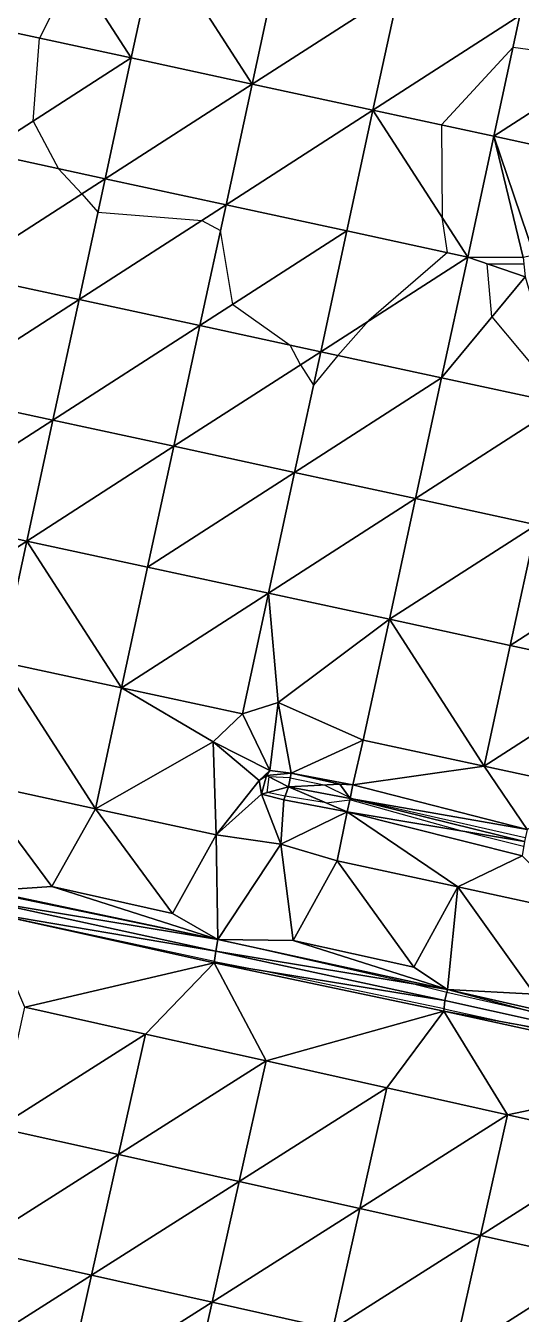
# Model space of a CAD drawing. Extents: x 452550 to 453808, y 451368 to 453069.
# Drawn here: x 453267 to 453307, y 452665.6 to 452769.9 of the extents above; entities that cross this region are included whole.
import ezdxf

# ---------------------------------------------------------------- set-up
doc = ezdxf.new("R2010")
doc.units = 0
doc.header["$LTSCALE"] = 0.35
doc.header["$MEASUREMENT"] = 0
doc.linetypes.add('DASHED', pattern=[5442.857143, 3628.571429, -1814.285714])
doc.layers.add('Default', color=42, linetype='Continuous', lineweight=25)
doc.layers.add('FPS_Contours-Minor', color=40, linetype='DASHED', lineweight=25)

msp = doc.modelspace()

# ---------------------------------------------------------------- linework, layer by layer
at = {"layer": 'Default', "color": 8, "linetype": 'Continuous', "lineweight": 25}
for points in [[(453265.71, 452769.39, 14.01), (453255.94, 452771.51, 14.01), (453267.82, 452779.17, 14.01)], [(453265.71, 452769.39, 14.01), (453267.82, 452779.17, 14.01), (453275.49, 452767.28, 13.98)], [(453275.49, 452767.28, 13.98), (453267.82, 452779.17, 14.01), (453277.6, 452777.06, 13.98)], [(453316.69, 452768.61, 14), (453306.92, 452770.72, 14), (453318.81, 452778.38, 13.99)], [(453275.49, 452767.28, 13.98), (453277.6, 452777.06, 13.98), (453285.26, 452765.17, 13.99)], [(453285.26, 452765.17, 13.99), (453277.6, 452777.06, 13.98), (453287.37, 452774.95, 14)], [(453285.26, 452765.17, 13.99), (453287.37, 452774.95, 14), (453297.15, 452772.83, 13.99)], [(453295.03, 452763.06, 13.98), (453285.26, 452765.17, 13.99), (453297.15, 452772.83, 13.99)], [(453295.03, 452763.06, 13.98), (453297.15, 452772.83, 13.99), (453306.92, 452770.72, 14)], [(453304.81, 452760.95, 14.01), (453295.03, 452763.06, 13.98), (453306.92, 452770.72, 14)], [(453304.81, 452760.95, 14.01), (453306.92, 452770.72, 14), (453316.69, 452768.61, 14)], [(453263.6, 452759.62, 14.01), (453265.71, 452769.39, 14.01), (453275.49, 452767.28, 13.98)], [(453314.58, 452758.83, 13.99), (453304.81, 452760.95, 14.01), (453316.69, 452768.61, 14)], [(453273.37, 452757.51, 13.99), (453263.6, 452759.62, 14.01), (453275.49, 452767.28, 13.98)], [(453273.37, 452757.51, 13.99), (453275.49, 452767.28, 13.98), (453285.26, 452765.17, 13.99)], [(453283.15, 452755.4, 14), (453273.37, 452757.51, 13.99), (453285.26, 452765.17, 13.99)], [(453283.15, 452755.4, 14), (453285.26, 452765.17, 13.99), (453295.03, 452763.06, 13.98)], [(453292.92, 452753.28, 13.97), (453283.15, 452755.4, 14), (453295.03, 452763.06, 13.98)], [(453292.92, 452753.28, 13.97), (453295.03, 452763.06, 13.98), (453302.7, 452751.17, 14.01)], [(453302.7, 452751.17, 14.01), (453295.03, 452763.06, 13.98), (453304.81, 452760.95, 14.01)], [(453302.7, 452751.17, 14.01), (453304.81, 452760.95, 14.01), (453307.19, 452751.13, 14.01)], [(453304.81, 452760.95, 14.01), (453314.58, 452758.83, 13.99), (453308.07, 452751.31, 14)], [(453304.81, 452760.95, 14.01), (453308.07, 452751.31, 14), (453307.19, 452751.13, 14.01)], [(453261.49, 452749.85, 14.03), (453263.6, 452759.62, 14.01), (453273.37, 452757.51, 13.99)], [(453271.26, 452747.73, 14.01), (453261.49, 452749.85, 14.03), (453273.37, 452757.51, 13.99)], [(453271.26, 452747.73, 14.01), (453273.37, 452757.51, 13.99), (453283.15, 452755.4, 14)], [(453281.04, 452745.62, 14.01), (453271.26, 452747.73, 14.01), (453283.15, 452755.4, 14)], [(453281.04, 452745.62, 14.01), (453283.15, 452755.4, 14), (453292.92, 452753.28, 13.97)], [(453290.81, 452743.51, 14), (453281.04, 452745.62, 14.01), (453292.92, 452753.28, 13.97)], [(453290.81, 452743.51, 14), (453292.92, 452753.28, 13.97), (453302.7, 452751.17, 14.01)], [(453300.58, 452741.4, 14.02), (453290.81, 452743.51, 14), (453302.7, 452751.17, 14.01)], [(453300.58, 452741.4, 14.02), (453302.7, 452751.17, 14.01), (453307.35, 452749.57, 13.99)], [(453302.7, 452751.17, 14.01), (453307.19, 452751.13, 14.01), (453307.35, 452749.57, 13.99)], [(453259.37, 452740.07, 14.04), (453261.49, 452749.85, 14.03), (453271.26, 452747.73, 14.01)], [(453310.36, 452739.29, 14), (453300.58, 452741.4, 14.02), (453307.35, 452749.57, 13.99)], [(453269.15, 452737.96, 14.02), (453259.37, 452740.07, 14.04), (453271.26, 452747.73, 14.01)], [(453269.15, 452737.96, 14.02), (453271.26, 452747.73, 14.01), (453281.04, 452745.62, 14.01)], [(453278.92, 452735.85, 14.02), (453269.15, 452737.96, 14.02), (453281.04, 452745.62, 14.01)], [(453278.92, 452735.85, 14.02), (453281.04, 452745.62, 14.01), (453290.81, 452743.51, 14)], [(453288.7, 452733.74, 14.01), (453278.92, 452735.85, 14.02), (453290.81, 452743.51, 14)], [(453288.7, 452733.74, 14.01), (453290.81, 452743.51, 14), (453300.58, 452741.4, 14.02)], [(453298.47, 452731.62, 14.04), (453288.7, 452733.74, 14.01), (453300.58, 452741.4, 14.02)], [(453298.47, 452731.62, 14.04), (453300.58, 452741.4, 14.02), (453310.36, 452739.29, 14)], [(453257.26, 452730.3, 14.02), (453259.37, 452740.07, 14.04), (453269.15, 452737.96, 14.02)], [(453308.25, 452729.51, 14.01), (453298.47, 452731.62, 14.04), (453310.36, 452739.29, 14)], [(453267.04, 452728.18, 14.01), (453257.26, 452730.3, 14.02), (453269.15, 452737.96, 14.02)], [(453267.04, 452728.18, 14.01), (453269.15, 452737.96, 14.02), (453278.92, 452735.85, 14.02)], [(453276.81, 452726.07, 14.02), (453267.04, 452728.18, 14.01), (453278.92, 452735.85, 14.02)], [(453276.81, 452726.07, 14.02), (453278.92, 452735.85, 14.02), (453288.7, 452733.74, 14.01)], [(453286.59, 452723.96, 14.02), (453276.81, 452726.07, 14.02), (453288.7, 452733.74, 14.01)], [(453286.59, 452723.96, 14.02), (453288.7, 452733.74, 14.01), (453298.47, 452731.62, 14.04)], [(453296.36, 452721.85, 14.02), (453286.59, 452723.96, 14.02), (453298.47, 452731.62, 14.04)], [(453296.36, 452721.85, 14.02), (453298.47, 452731.62, 14.04), (453308.25, 452729.51, 14.01)], [(453255.15, 452720.52, 14.11), (453257.26, 452730.3, 14.02), (453267.04, 452728.18, 14.01)], [(453306.14, 452719.74, 14.01), (453296.36, 452721.85, 14.02), (453308.25, 452729.51, 14.01)], [(453306.14, 452719.74, 14.01), (453308.25, 452729.51, 14.01), (453318.02, 452727.4, 14.02)], [(453264.93, 452718.41, 14.14), (453255.15, 452720.52, 14.11), (453267.04, 452728.18, 14.01)], [(453264.93, 452718.41, 14.14), (453267.04, 452728.18, 14.01), (453274.7, 452716.3, 14.13)], [(453274.7, 452716.3, 14.13), (453267.04, 452728.18, 14.01), (453276.81, 452726.07, 14.02)], [(453315.91, 452717.63, 14.02), (453306.14, 452719.74, 14.01), (453318.02, 452727.4, 14.02)], [(453274.7, 452716.3, 14.13), (453276.81, 452726.07, 14.02), (453286.59, 452723.96, 14.02)], [(453284.47, 452714.19, 14.15), (453274.7, 452716.3, 14.13), (453286.59, 452723.96, 14.02)], [(453284.47, 452714.19, 14.15), (453286.59, 452723.96, 14.02), (453287.38, 452715.11, 14.09)], [(453286.59, 452723.96, 14.02), (453296.36, 452721.85, 14.02), (453287.38, 452715.11, 14.09)], [(453296.36, 452721.85, 14.02), (453294.25, 452712.07, 14.14), (453287.38, 452715.11, 14.09)], [(453294.25, 452712.07, 14.14), (453296.36, 452721.85, 14.02), (453304.02, 452709.96, 14.12)], [(453304.02, 452709.96, 14.12), (453296.36, 452721.85, 14.02), (453306.14, 452719.74, 14.01)], [(453304.02, 452709.96, 14.12), (453306.14, 452719.74, 14.01), (453315.91, 452717.63, 14.02)], [(453262.81, 452708.64, 14.12), (453264.93, 452718.41, 14.14), (453272.59, 452706.52, 14.12)], [(453272.59, 452706.52, 14.12), (453264.93, 452718.41, 14.14), (453274.7, 452716.3, 14.13)], [(453313.8, 452707.85, 14.1), (453304.02, 452709.96, 14.12), (453315.91, 452717.63, 14.02)], [(453272.59, 452706.52, 14.12), (453274.7, 452716.3, 14.13), (453282.1, 452711.93, 14.16)], [(453274.7, 452716.3, 14.13), (453284.47, 452714.19, 14.15), (453282.1, 452711.93, 14.16)], [(453286.68, 452709.61, 14.1), (453284.47, 452714.19, 14.15), (453287.38, 452715.11, 14.09)], [(453286.68, 452709.61, 14.1), (453287.38, 452715.11, 14.09), (453288.42, 452709.41, 14.06)], [(453287.38, 452715.11, 14.09), (453294.25, 452712.07, 14.14), (453288.42, 452709.41, 14.06)], [(453284.47, 452714.19, 14.15), (453286.68, 452709.61, 14.1), (453282.1, 452711.93, 14.16)], [(453282.36, 452704.41, 14.12), (453272.59, 452706.52, 14.12), (453282.1, 452711.93, 14.16)], [(453282.1, 452711.93, 14.16), (453286.68, 452709.61, 14.1), (453285.84, 452708.8, 14.02)], [(453282.36, 452704.41, 14.12), (453282.1, 452711.93, 14.16), (453285.84, 452708.8, 14.02)], [(453288.42, 452709.41, 14.06), (453294.25, 452712.07, 14.14), (453293.4, 452708.45, 14.07)], [(453294.25, 452712.07, 14.14), (453304.02, 452709.96, 14.12), (453293.4, 452708.45, 14.07)], [(453285.84, 452708.8, 14.02), (453286.68, 452709.61, 14.1), (453286.41, 452709.21, 14.02)], [(453286.41, 452709.21, 14.02), (453286.68, 452709.61, 14.1), (453288.42, 452709.41, 14.06)], [(453288.19, 452708.29, 13.9), (453286.41, 452709.21, 14.02), (453288.42, 452709.41, 14.06)], [(453292.36, 452708.51, 14.05), (453288.19, 452708.29, 13.9), (453288.42, 452709.41, 14.06)], [(453292.36, 452708.51, 14.05), (453288.42, 452709.41, 14.06), (453293.4, 452708.45, 14.07)], [(453293.4, 452708.45, 14.07), (453304.02, 452709.96, 14.12), (453307.5, 452704.85, 14.07)], [(453304.02, 452709.96, 14.12), (453313.8, 452707.85, 14.1), (453307.5, 452704.85, 14.07)], [(453262.81, 452708.64, 14.12), (453269.05, 452700.23, 14.07), (453263.85, 452699.87, 14.01)], [(453269.05, 452700.23, 14.07), (453262.81, 452708.64, 14.12), (453272.59, 452706.52, 14.12)], [(453286.01, 452707.71, 14.03), (453282.36, 452704.41, 14.12), (453285.84, 452708.8, 14.02)], [(453286.01, 452707.71, 14.03), (453285.84, 452708.8, 14.02), (453286.41, 452709.21, 14.02)], [(453288.19, 452708.29, 13.9), (453286.01, 452707.71, 14.03), (453286.41, 452709.21, 14.02)], [(453288.19, 452708.29, 13.9), (453287.83, 452707.24, 14.04), (453286.01, 452707.71, 14.03)], [(453292.96, 452706.28, 14.06), (453287.83, 452707.24, 14.04), (453288.19, 452708.29, 13.9)], [(453292.36, 452708.51, 14.05), (453293.18, 452707.34, 13.99), (453288.19, 452708.29, 13.9)], [(453293.18, 452707.34, 13.99), (453292.96, 452706.28, 14.06), (453288.19, 452708.29, 13.9)], [(453293.18, 452707.34, 13.99), (453292.36, 452708.51, 14.05), (453293.4, 452708.45, 14.07)], [(453293.18, 452707.34, 13.99), (453293.4, 452708.45, 14.07), (453307.5, 452704.85, 14.07)], [(453287.59, 452703.66, 14.1), (453282.36, 452704.41, 14.12), (453286.01, 452707.71, 14.03)], [(453287.83, 452707.24, 14.04), (453287.59, 452703.66, 14.1), (453286.01, 452707.71, 14.03)], [(453292.96, 452706.28, 14.06), (453287.59, 452703.66, 14.1), (453287.83, 452707.24, 14.04)], [(453292.96, 452706.28, 14.06), (453293.18, 452707.34, 13.99), (453307.28, 452703.86, 13.97)], [(453307.5, 452704.85, 14.07), (453307.28, 452703.86, 13.97), (453293.18, 452707.34, 13.99)], [(453278.81, 452698.05, 14.04), (453269.05, 452700.23, 14.07), (453272.59, 452706.52, 14.12)], [(453278.81, 452698.05, 14.04), (453272.59, 452706.52, 14.12), (453282.36, 452704.41, 14.12)], [(453292.14, 452702.3, 14.09), (453287.59, 452703.66, 14.1), (453292.96, 452706.28, 14.06)], [(453301.91, 452700.19, 14.11), (453292.14, 452702.3, 14.09), (453292.96, 452706.28, 14.06)], [(453307.1, 452702.7, 14.06), (453301.91, 452700.19, 14.11), (453292.96, 452706.28, 14.06)], [(453307.28, 452703.86, 13.97), (453307.1, 452702.7, 14.06), (453292.96, 452706.28, 14.06)], [(453278.81, 452698.05, 14.04), (453282.36, 452704.41, 14.12), (453282.5, 452695.95, 14)], [(453282.36, 452704.41, 14.12), (453287.59, 452703.66, 14.1), (453282.5, 452695.95, 14)], [(453287.59, 452703.66, 14.1), (453288.57, 452695.87, 14.02), (453282.5, 452695.95, 14)], [(453292.14, 452702.3, 14.09), (453288.57, 452695.87, 14.02), (453287.59, 452703.66, 14.1)], [(453298.33, 452693.69, 14), (453288.57, 452695.87, 14.02), (453292.14, 452702.3, 14.09)], [(453298.33, 452693.69, 14), (453292.14, 452702.3, 14.09), (453301.91, 452700.19, 14.11)], [(453311.69, 452698.08, 14.11), (453301.91, 452700.19, 14.11), (453307.1, 452702.7, 14.06)], [(453282.5, 452695.95, 14), (453263.7, 452699.04, 13.91), (453263.85, 452699.87, 14.01)], [(453269.05, 452700.23, 14.07), (453282.5, 452695.95, 14), (453263.85, 452699.87, 14.01)], [(453269.05, 452700.23, 14.07), (453278.81, 452698.05, 14.04), (453282.5, 452695.95, 14)], [(453298.33, 452693.69, 14), (453301.91, 452700.19, 14.11), (453301.06, 452691.88, 14.02)], [(453301.91, 452700.19, 14.11), (453308.09, 452691.51, 14.06), (453301.06, 452691.88, 14.02)], [(453308.09, 452691.51, 14.06), (453301.91, 452700.19, 14.11), (453311.69, 452698.08, 14.11)], [(453263.56, 452698.18, 14), (453263.7, 452699.04, 13.91), (453282.33, 452695, 13.88)], [(453282.5, 452695.95, 14), (453282.33, 452695, 13.88), (453263.7, 452699.04, 13.91)], [(453263.56, 452698.18, 14), (453282.33, 452695, 13.88), (453282.2, 452694.05, 14.01)], [(453266.87, 452690.47, 14.07), (453263.56, 452698.18, 14), (453282.2, 452694.05, 14.01)], [(453301.06, 452691.88, 14.02), (453282.33, 452695, 13.88), (453282.5, 452695.95, 14)], [(453288.57, 452695.87, 14.02), (453301.06, 452691.88, 14.02), (453282.5, 452695.95, 14)], [(453288.57, 452695.87, 14.02), (453298.33, 452693.69, 14), (453301.06, 452691.88, 14.02)], [(453282.2, 452694.05, 14.01), (453282.33, 452695, 13.88), (453300.85, 452691, 13.94)], [(453301.06, 452691.88, 14.02), (453300.85, 452691, 13.94), (453282.33, 452695, 13.88)], [(453282.2, 452694.05, 14.01), (453276.63, 452688.29, 14.04), (453266.87, 452690.47, 14.07)], [(453286.39, 452686.11, 14.05), (453276.63, 452688.29, 14.04), (453282.2, 452694.05, 14.01)], [(453286.39, 452686.11, 14.05), (453282.2, 452694.05, 14.01), (453300.78, 452690.13, 14.02)], [(453282.2, 452694.05, 14.01), (453300.85, 452691, 13.94), (453300.78, 452690.13, 14.02)], [(453323.02, 452686.09, 13.95), (453300.85, 452691, 13.94), (453301.06, 452691.88, 14.02)], [(453323.23, 452686.86, 14.03), (453323.02, 452686.09, 13.95), (453301.06, 452691.88, 14.02)], [(453308.09, 452691.51, 14.06), (453323.23, 452686.86, 14.03), (453301.06, 452691.88, 14.02)], [(453264.69, 452680.71, 14.03), (453266.87, 452690.47, 14.07), (453276.63, 452688.29, 14.04)], [(453300.78, 452690.13, 14.02), (453300.85, 452691, 13.94), (453323.02, 452686.09, 13.95)], [(453300.78, 452690.13, 14.02), (453296.15, 452683.93, 14.06), (453286.39, 452686.11, 14.05)], [(453305.91, 452681.75, 14.07), (453296.15, 452683.93, 14.06), (453300.78, 452690.13, 14.02)], [(453300.78, 452690.13, 14.02), (453323.02, 452686.09, 13.95), (453322.96, 452685.32, 14.03)], [(453305.91, 452681.75, 14.07), (453300.78, 452690.13, 14.02), (453322.96, 452685.32, 14.03)], [(453274.45, 452678.53, 14.03), (453264.69, 452680.71, 14.03), (453276.63, 452688.29, 14.04)], [(453274.45, 452678.53, 14.03), (453276.63, 452688.29, 14.04), (453286.39, 452686.11, 14.05)], [(453284.21, 452676.35, 14.05), (453274.45, 452678.53, 14.03), (453286.39, 452686.11, 14.05)], [(453284.21, 452676.35, 14.05), (453286.39, 452686.11, 14.05), (453296.15, 452683.93, 14.06)], [(453322.96, 452685.32, 14.03), (453315.67, 452679.58, 14.08), (453305.91, 452681.75, 14.07)], [(453293.97, 452674.17, 14.07), (453284.21, 452676.35, 14.05), (453296.15, 452683.93, 14.06)], [(453293.97, 452674.17, 14.07), (453296.15, 452683.93, 14.06), (453305.91, 452681.75, 14.07)], [(453303.73, 452671.99, 14.08), (453293.97, 452674.17, 14.07), (453305.91, 452681.75, 14.07)], [(453303.73, 452671.99, 14.08), (453305.91, 452681.75, 14.07), (453315.67, 452679.58, 14.08)], [(453262.51, 452670.95, 14.02), (453264.69, 452680.71, 14.03), (453274.45, 452678.53, 14.03)], [(453313.49, 452669.82, 14.09), (453303.73, 452671.99, 14.08), (453315.67, 452679.58, 14.08)], [(453272.27, 452668.77, 14.03), (453262.51, 452670.95, 14.02), (453274.45, 452678.53, 14.03)], [(453272.27, 452668.77, 14.03), (453274.45, 452678.53, 14.03), (453284.21, 452676.35, 14.05)], [(453282.03, 452666.59, 14.04), (453272.27, 452668.77, 14.03), (453284.21, 452676.35, 14.05)], [(453282.03, 452666.59, 14.04), (453284.21, 452676.35, 14.05), (453293.97, 452674.17, 14.07)], [(453291.79, 452664.41, 14.06), (453282.03, 452666.59, 14.04), (453293.97, 452674.17, 14.07)], [(453291.79, 452664.41, 14.06), (453293.97, 452674.17, 14.07), (453303.73, 452671.99, 14.08)], [(453301.55, 452662.23, 14.06), (453291.79, 452664.41, 14.06), (453303.73, 452671.99, 14.08)], [(453301.55, 452662.23, 14.06), (453303.73, 452671.99, 14.08), (453313.49, 452669.82, 14.09)], [(453260.33, 452661.19, 14.04), (453262.51, 452670.95, 14.02), (453272.27, 452668.77, 14.03)], [(453311.31, 452660.06, 14.06), (453301.55, 452662.23, 14.06), (453313.49, 452669.82, 14.09)], [(453270.09, 452659.01, 14.04), (453260.33, 452661.19, 14.04), (453272.27, 452668.77, 14.03)], [(453270.09, 452659.01, 14.04), (453272.27, 452668.77, 14.03), (453282.03, 452666.59, 14.04)], [(453279.85, 452656.83, 14.05), (453270.09, 452659.01, 14.04), (453282.03, 452666.59, 14.04)], [(453279.85, 452656.83, 14.05), (453282.03, 452666.59, 14.04), (453291.79, 452664.41, 14.06)]]:
    msp.add_3dface(points, dxfattribs=at)
at = {"layer": 'FPS_Contours-Minor', "color": 12, "linetype": 'Continuous', "lineweight": 25}
for p, q in [((453270.86, 452774.46, 14), (453268.07, 452768.88, 14)), ((453267.54, 452762.16, 14), (453268.07, 452768.88, 14)), ((453300.59, 452761.86, 14), (453306.37, 452768.15, 14)), ((453306.37, 452768.15, 14), (453314.34, 452767.09, 14)), ((453267.54, 452762.16, 14), (453269.61, 452758.32, 14)), ((453300.59, 452761.86, 14), (453300.62, 452754.39, 14)), ((453271.48, 452756.29, 14), (453269.61, 452758.32, 14)), ((453271.48, 452756.29, 14), (453272.79, 452754.81, 14)), ((453272.79, 452754.81, 14), (453281.19, 452754.13, 14)), ((453281.19, 452754.13, 14), (453282.7, 452753.31, 14)), ((453301.06, 452751.53, 14), (453300.62, 452754.39, 14)), ((453283.7, 452747.34, 14), (453282.7, 452753.31, 14)), ((453301.06, 452751.53, 14), (453294.71, 452746.02, 14)), ((453304.66, 452746.32, 14), (453304.27, 452750.63, 14)), ((453304.27, 452750.63, 14), (453307.24, 452750.63, 14)), ((453283.7, 452747.34, 14), (453288.34, 452744.04, 14)), ((453292.19, 452743.21, 14), (453294.71, 452746.02, 14)), ((453304.66, 452746.32, 14), (453310.27, 452739.58, 14)), ((453289.17, 452742.45, 14), (453288.34, 452744.04, 14)), ((453292.19, 452743.21, 14), (453290.23, 452740.81, 14)), ((453289.17, 452742.45, 14), (453290.23, 452740.81, 14)), ((453286.48, 452707.83, 14), (453286.64, 452709.09, 14)), ((453288.34, 452709.02, 14), (453286.64, 452709.09, 14)), ((453288.34, 452709.02, 14), (453291.09, 452708.45, 14)), ((453291.09, 452708.45, 14), (453293.1, 452707.46, 14)), ((453287.94, 452707.55, 14), (453286.48, 452707.83, 14)), ((453291.26, 452707, 14), (453287.94, 452707.55, 14)), ((453291.26, 452707, 14), (453293.16, 452707.25, 14)), ((453293.19, 452707.41, 14), (453293.1, 452707.46, 14)), ((453302.15, 452704.73, 14), (453293.16, 452707.25, 14)), ((453293.19, 452707.41, 14), (453294.16, 452707.17, 14)), ((453307.35, 452704.17, 14), (453294.16, 452707.17, 14)), ((453307.22, 452703.47, 14), (453302.15, 452704.73, 14)), ((453263.84, 452699.79, 14), (453281.72, 452696.11, 14)), ((453282.21, 452694.15, 14), (453263.93, 452698.1, 14)), ((453282.43, 452695.97, 14), (453281.72, 452696.11, 14)), ((453282.43, 452695.97, 14), (453282.47, 452695.97, 14)), ((453282.5, 452695.98, 14), (453282.47, 452695.97, 14)), ((453282.5, 452695.98, 14), (453282.52, 452695.98, 14)), ((453282.52, 452695.98, 14), (453282.6, 452695.95, 14)), ((453282.6, 452695.95, 14), (453282.87, 452695.87, 14)), ((453298.52, 452692.3, 14), (453282.87, 452695.87, 14)), ((453282.21, 452694.15, 14), (453285.82, 452693.45, 14)), ((453300.8, 452690.32, 14), (453285.82, 452693.45, 14)), ((453298.52, 452692.3, 14), (453301.01, 452691.67, 14)), ((453301.01, 452691.67, 14), (453306.95, 452690.32, 14)), ((453300.8, 452690.32, 14), (453306.22, 452689.14, 14)), ((453323.16, 452686.58, 14), (453306.95, 452690.32, 14)), ((453322.98, 452685.6, 14), (453306.22, 452689.14, 14))]:
    msp.add_line(p, q, dxfattribs=at)

doc.saveas('drawing.dxf')
